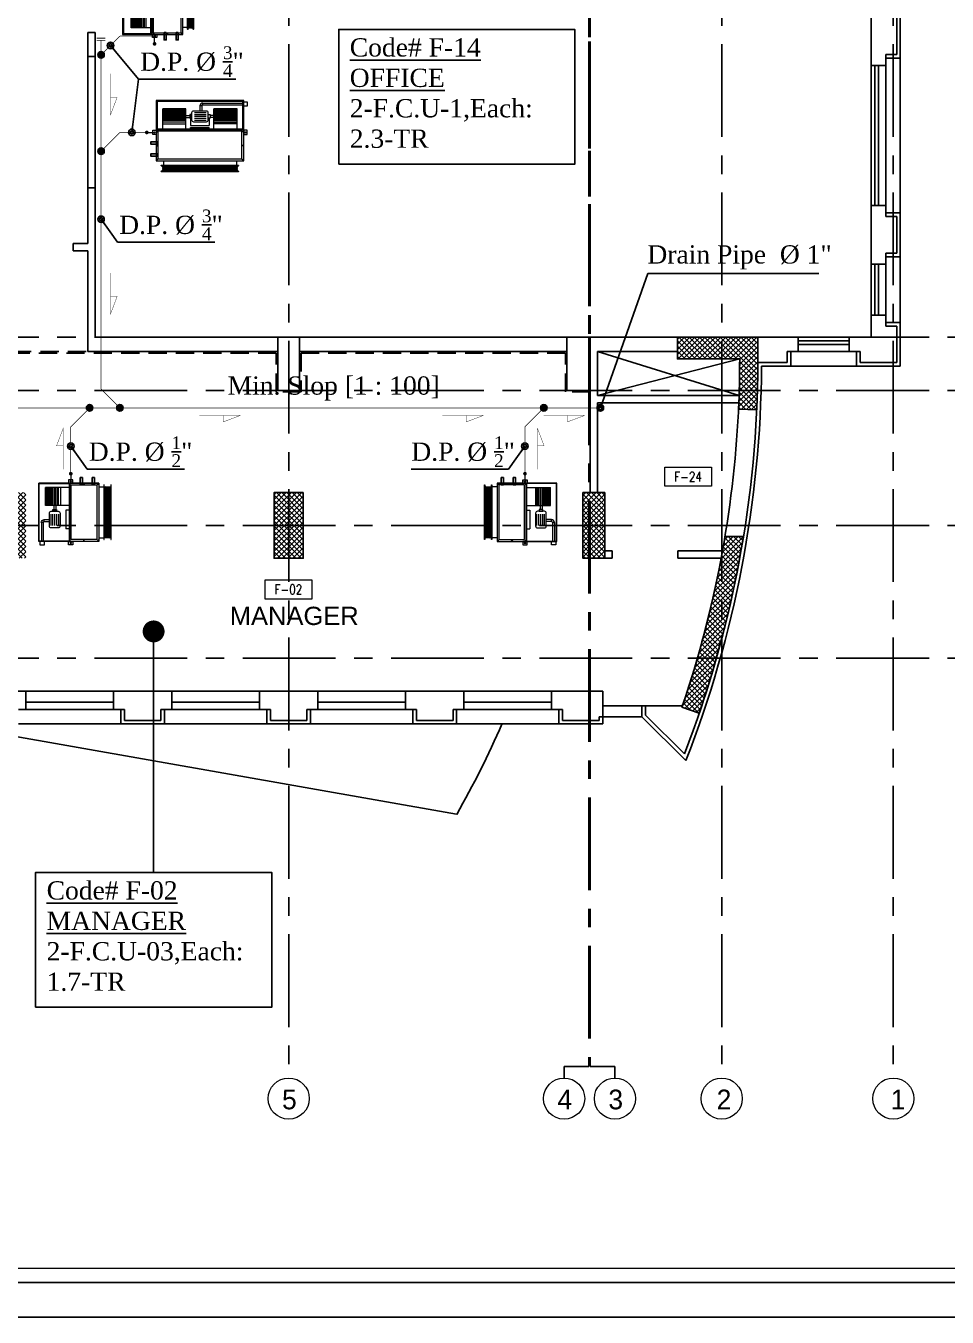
# Model space of a CAD drawing. Extents: x -711 to 2784, y 81 to 852.
# Drawn here: x -669.48 to -656.86, y 120.99 to 138.68 of the extents above; entities that cross this region are included whole.
import ezdxf
from ezdxf.enums import TextEntityAlignment as Align

# ---------------------------------------------------------------- set-up
doc = ezdxf.new("R2010")
doc.units = 0
doc.header["$MEASUREMENT"] = 0
for name, pattern in [('CENTERX2', [101.6, 63.5, -12.7, 12.7, -12.7]), ('DASHDOT', [1, 0.5, -0.25, 0, -0.25]), ('HIDDEN', [0.375, 0.25, -0.125]), ('HIDDEN-Z', [3, 2, -1])]:
    doc.linetypes.add(name, pattern=pattern)
for name, color, linetype in [('01_AC-EQUIP', 206, 'Continuous'), ('AXIS', 1, 'CENTERX2'), ('CH.W.PIPING TEXT', 4, 'Continuous'), ('COL', 2, 'Continuous'), ('COLHATCH', 5, 'Continuous'), ('column', 6, 'Continuous'), ('DRAIN PIPE', 4, 'Continuous'), ('elev', 2, 'Continuous'), ('ELEV1', 7, 'Continuous'), ('ELEV3', 1, 'Continuous'), ('FASEL', 253, 'Continuous'), ('fram', 252, 'Continuous'), ('M-CH-WP-R', 40, 'HIDDEN-Z'), ('M-CH-WP-S', 142, 'Continuous'), ('M-EQBMNT', 21, 'Continuous'), ('METAL-EDGE', 253, 'Continuous'), ('WALL', 4, 'Continuous'), ('WIN', 5, 'Continuous'), ('ZONE TEXT', 73, 'Continuous')]:
    doc.layers.add(name, color=color, linetype=linetype)
doc.layers.add('A-SYMB-RMNU', color=4, linetype='Continuous', lineweight=9)
doc.layers.add('AXIS-TXT', color=171, linetype='Continuous', lineweight=20)
doc.styles.add('AC', font='romans.shx', dxfattribs={"height": 0.2})
doc.styles.add('ARABY', font='sosa.shx')
doc.styles.add('ROMANS-TITLE', font='ROMANS.shx', dxfattribs={"width": 0.8})
doc.dimstyles.new('IHAB', dxfattribs={"dimscale": 0, "dimtxt": 0.15, "dimasz": 0.09, "dimexe": 0.18, "dimexo": 0.0625, "dimgap": 0, "dimtad": 0, "dimtih": 1, "dimtoh": 1, "dimzin": 0, "dimdsep": 46, "dimtxsty": 'ARABY', "dimcen": 0.03, "dimse1": 1, "dimse2": 1, "dimclrd": 36, "dimclrt": 42, "dimadec": 0, "dimazin": 0, "dimtfac": 1, "dimtmove": 1, "dimatfit": 3, "dimldrblk": 'ORIGIN', "dimfxl": 1, "dimtolj": 1, "dimtzin": 0, "dimarcsym": 0})

# ---------------------------------------------------------------- blocks, each defined once
blk = doc.blocks.new('A$C7E27466D')
at = {"layer": '01_AC-EQUIP', "color": 2, "lineweight": 20}
for p, q in [((-75.3, 98.1), (-73.7, 98.7)), ((-75.3, 98.1), (-73.7, 97.6)), ((-75.3, 97.1), (-73.7, 97.6)), ((-75.3, 97.1), (-73.7, 96.6)), ((-75.3, 96.1), (-73.7, 96.6)), ((-75.3, 96.1), (-73.7, 95.6)), ((-75.3, 95.1), (-73.7, 95.6)), ((-75.3, 95.1), (-73.7, 94.6)), ((-75.3, 94.1), (-73.7, 94.6)), ((-75.3, 94.1), (-73.7, 93.6)), ((-75.3, 93.1), (-73.7, 93.6)), ((-75.3, 93.1), (-73.7, 92.5)), ((-75.3, 92), (-73.7, 92.5)), ((-75.3, 92), (-73.7, 91.5)), ((-75.3, 91), (-73.7, 91.5)), ((-75.3, 91), (-73.7, 90.5)), ((-75.3, 90), (-73.7, 90.5)), ((-75.3, 90), (-73.7, 89.5)), ((-6.3, 97.6), (-73.7, 97.6)), ((-6.3, 96.6), (-73.7, 96.6)), ((-6.3, 95.6), (-73.7, 95.6)), ((-6.3, 94.6), (-73.7, 94.6)), ((-6.3, 93.6), (-73.7, 93.6)), ((-6.3, 92.5), (-73.7, 92.5)), ((-6.3, 91.5), (-73.7, 91.5)), ((-6.3, 90.5), (-73.7, 90.5)), ((-4.7, 98.1), (-6.3, 98.7)), ((-4.7, 98.1), (-6.3, 97.6)), ((-4.7, 97.1), (-6.3, 97.6)), ((-4.7, 97.1), (-6.3, 96.6)), ((-4.7, 96.1), (-6.3, 96.6)), ((-4.7, 96.1), (-6.3, 95.6)), ((-4.7, 95.1), (-6.3, 95.6)), ((-4.7, 95.1), (-6.3, 94.6)), ((-4.7, 94.1), (-6.3, 94.6)), ((-4.7, 94.1), (-6.3, 93.6)), ((-4.7, 93.1), (-6.3, 93.6)), ((-4.7, 93.1), (-6.3, 92.5)), ((-4.7, 92), (-6.3, 92.5)), ((-4.7, 92), (-6.3, 91.5)), ((-4.7, 91), (-6.3, 91.5)), ((-4.7, 91), (-6.3, 90.5)), ((-4.7, 90), (-6.3, 90.5)), ((-4.7, 90), (-6.3, 89.5))]:
    blk.add_line(p, q, dxfattribs=at)
at = {"layer": '01_AC-EQUIP', "color": 1, "lineweight": 20}
for p, q in [((-75, 82), (-75, 89)), ((-5, 82), (-5, 89)), ((-77.8, 81), (-79.9, 81)), ((-78.9, 80.3), (-78.9, 81.7)), ((-2.2, 81), (-0.1, 81)), ((-1.1, 80.3), (-1.1, 81.7)), ((0, 82), (0, 0)), ((-77.8, 61.5), (-79.9, 61.5)), ((-78.9, 60.8), (-78.9, 62.2)), ((-2.2, 61.5), (-0.1, 61.5)), ((-1.1, 60.8), (-1.1, 62.2)), ((-77.8, 42.5), (-79.9, 42.5)), ((-78.9, 41.8), (-78.9, 43.2)), ((-62.7, 42), (-62.7, 37)), ((-37.3, 37), (-62.7, 37)), ((-37.3, 42), (-37.3, 37)), ((-30.6, 42), (-30.6, 9)), ((-6.2, 42), (-6.2, 9)), ((-2.2, 42.5), (-0.1, 42.5)), ((-1.1, 41.8), (-1.1, 43.2)), ((-58.3, 27.4), (-42.7, 27.4)), ((-58.3, 24.8), (-42.7, 24.8)), ((-58.3, 22.1), (-42.7, 22.1)), ((-58.3, 19.4), (-42.7, 19.4)), ((-30.6, 23.1), (-36, 23.1)), ((-30.6, 20.4), (-36, 20.4)), ((-6.2, 29.5), (-30.6, 29.5)), ((-30.6, 27), (-6.2, 27)), ((-30.6, 25), (-6.2, 25)), ((-30.6, 23), (-6.2, 23)), ((-30.6, 21.4), (-6.2, 21.4)), ((-30.6, 19.4), (-6.2, 19.4)), ((-30.6, 18.4), (-6.2, 18.4)), ((-54, 6.1), (-79.6, 6.1)), ((-54, 3.5), (-79.6, 3.5)), ((-58.3, 16.8), (-42.7, 16.8)), ((-54, 6.1), (-54, 3.5)), ((-52.7, 7.4), (-52.7, 14.5)), ((-52.7, 7.4), (-50, 7.4)), ((-50, 7.4), (-50, 14.5)), ((-30.6, 17.5), (-6.2, 17.5)), ((-30.6, 16.8), (-6.2, 16.8)), ((-30.6, 15.8), (-6.2, 15.8)), ((-30.6, 14.8), (-6.2, 14.8)), ((-30.6, 13.8), (-6.2, 13.8)), ((-30.6, 12.9), (-6.2, 12.9)), ((-30.6, 12.2), (-6.2, 12.2)), ((-30.6, 11.5), (-6.2, 11.5)), ((-30.6, 11), (-6.2, 11)), ((-30.6, 10.6), (-6.2, 10.6)), ((-30.6, 10.3), (-6.2, 10.3)), ((-30.6, 9.9), (-6.2, 9.9)), ((-30.6, 9.6), (-6.2, 9.6)), ((-30.6, 9.4), (-6.2, 9.4)), ((-30.6, 9.2), (-6.2, 9.2)), ((-30.6, 9), (-6.2, 9)), ((-30.6, 9), (-6.2, 9))]:
    blk.add_line(p, q, dxfattribs=at)
at = {"layer": '01_AC-EQUIP', "color": 4, "lineweight": 20}
blk.add_line((12.8, 43.8), (2.3, 43.8), dxfattribs=at)
at = {"layer": '01_AC-EQUIP', "color": 1, "linetype": 'DASHDOT', "lineweight": 20}
blk.add_line((-30.6, 16.8), (-6.2, 16.8), dxfattribs=at)
at = {"layer": '01_AC-EQUIP', "color": 2, "lineweight": 20}
for points in [[(-77.5, 98.7), (-77.5, 99.2), (-2.5, 99.2), (-2.5, 98.7)], [(-77.5, 89), (-77.5, 89.5), (-2.5, 89.5), (-2.5, 89)]]:
    blk.add_lwpolyline(points, close=True, dxfattribs=at)
at = {"layer": '01_AC-EQUIP', "color": 1, "lineweight": 20}
for points in [[(-80, 42), (0, 42), (0, 82), (-80, 82)], [(-77.5, 44.5), (-2.5, 44.5), (-2.5, 79.5), (-77.5, 79.5)], [(-84.4, 40.7), (-80, 40.7), (-80, 46.7), (-84.4, 46.7)], [(-80, 42), (-80, 0), (0, 0), (0, 42)], [(-79.6, 41.6), (-79.6, 0.4), (-0.4, 0.4), (-0.4, 41.6)], [(4.4, 40.7), (0, 40.7), (0, 46.7), (4.4, 46.7)], [(-38.6, 19.3), (-36, 19.3), (-36, 24.3), (-38.6, 24.3)], [(-84.4, 7.6), (-80, 7.6), (-80, 1.6), (-84.4, 1.6)]]:
    blk.add_lwpolyline(points, close=True, dxfattribs=at)
at = {"layer": '01_AC-EQUIP', "color": 4, "lineweight": 20, "const_width": 2.52}
blk.add_lwpolyline([(12.6, 45, 1), (13.1, 42.5, 1)], format="xyb", close=True, dxfattribs=at)
at = {"layer": '01_AC-EQUIP', "color": 1, "lineweight": 20}
blk.add_lwpolyline([(-58.8, 14.5), (-41.2, 14.5, 0.414214), (-38.6, 17.1), (-38.6, 26.4, 0.414214), (-41.2, 29.1), (-58.8, 29.1, 0.414214), (-61.4, 26.4), (-61.4, 17.1, 0.414214)], format="xyb", close=True, dxfattribs=at)
for centre in [(-82.3, 43.8), (2.3, 43.8)]:
    blk.add_circle(centre, 0.932, dxfattribs=at)
for radius in [1.33, 3.99]:
    blk.add_arc((-54, 7.4), radius, 270.0006, 0.0006, dxfattribs=at)
for centre, major_axis, start_param, end_param in [((-78.9, 81), (-0.827, 0), -1.570796, 4.712389), ((-78.9, 81), (-0.47, 0), 3.141593, 9.424778), ((-78.9, 61.5), (-0.827, 0), -1.570796, 4.712389), ((-78.9, 61.5), (-0.47, 0), 3.141593, 9.424778), ((-78.9, 42.5), (-0.827, 0), -1.570796, 4.712389), ((-78.9, 42.5), (-0.47, 0), 3.141593, 9.424778)]:
    blk.add_ellipse(centre, major_axis=major_axis, ratio=0.646018, start_param=start_param, end_param=end_param, dxfattribs=at)
at = {"layer": '01_AC-EQUIP', "color": 1, "lineweight": 20, "extrusion": (0, 0, -1)}
for centre, major_axis, start_param, end_param in [((-1.1, 81), (0.827, 0), -1.570796, 4.712389), ((-1.1, 81), (0.47, 0), 3.141593, 9.424778), ((-1.1, 61.5), (0.827, 0), -1.570796, 4.712389), ((-1.1, 61.5), (0.47, 0), 3.141593, 9.424778), ((-1.1, 42.5), (0.827, 0), -1.570796, 4.712389), ((-1.1, 42.5), (0.47, 0), 3.141593, 9.424778)]:
    blk.add_ellipse(centre, major_axis=major_axis, ratio=0.646018, start_param=start_param, end_param=end_param, dxfattribs=at)
at = {"layer": 'M-CH-WP-R', "color": 6, "linetype": 'ByBlock', "ltscale": 1.5}
blk.add_lwpolyline([(-2.5, 76.2), (-2.5, 73.2), (7.5, 73.2), (7.5, 76.2)], close=True, dxfattribs=at)
at = {"layer": 'M-CH-WP-S', "color": 5, "linetype": 'ByBlock', "ltscale": 1.5}
blk.add_lwpolyline([(-2.5, 59.7), (-2.5, 56.7), (7.5, 56.7), (7.5, 59.7)], close=True, dxfattribs=at)
blk = doc.blocks.new('A$C069E27EC')
at = {"layer": '01_AC-EQUIP', "color": 2, "linetype": 'Continuous'}
for p, q in [((0, 0), (0, -130)), ((1, 0.3), (0.5, -1.3)), ((1, 0.3), (1.5, -1.3)), ((2, 0.3), (1.5, -1.3)), ((2, 0.3), (2.5, -1.3)), ((3, 0.3), (2.5, -1.3)), ((3, 0.3), (3.6, -1.3)), ((4.1, 0.3), (3.6, -1.3)), ((4.1, 0.3), (4.6, -1.3)), ((5.1, 0.3), (4.6, -1.3)), ((5.1, 0.3), (5.6, -1.3)), ((6.1, 0.3), (5.6, -1.3)), ((6.1, 0.3), (6.6, -1.3)), ((7.1, 0.3), (6.6, -1.3)), ((7.1, 0.3), (7.6, -1.3)), ((8.1, 0.3), (7.6, -1.3)), ((8.1, 0.3), (8.6, -1.3)), ((9.2, 0.3), (8.6, -1.3)), ((9.2, 0.3), (9.7, -1.3)), ((1.5, -128.7), (1.5, -1.3)), ((2.5, -128.7), (2.5, -1.3)), ((3.6, -128.7), (3.6, -1.3)), ((4.6, -128.7), (4.6, -1.3)), ((5.6, -128.7), (5.6, -1.3)), ((6.6, -128.7), (6.6, -1.3)), ((7.6, -128.7), (7.6, -1.3)), ((8.6, -128.7), (8.6, -1.3)), ((1, -130.3), (0.5, -128.7)), ((1, -130.3), (1.5, -128.7)), ((2, -130.3), (1.5, -128.7)), ((2, -130.3), (2.5, -128.7)), ((3, -130.3), (2.5, -128.7)), ((3, -130.3), (3.6, -128.7)), ((4.1, -130.3), (3.6, -128.7)), ((4.1, -130.3), (4.6, -128.7)), ((5.1, -130.3), (4.6, -128.7)), ((5.1, -130.3), (5.6, -128.7)), ((6.1, -130.3), (5.6, -128.7)), ((6.1, -130.3), (6.6, -128.7)), ((7.1, -130.3), (6.6, -128.7)), ((7.1, -130.3), (7.6, -128.7)), ((8.1, -130.3), (7.6, -128.7)), ((8.1, -130.3), (8.6, -128.7)), ((9.2, -130.3), (8.6, -128.7)), ((9.2, -130.3), (9.7, -128.7))]:
    blk.add_line(p, q, dxfattribs=at)
for points in [[(0, 2.5), (0.5, 2.5), (0.5, -132.5), (0, -132.5)], [(9.7, 2.5), (10.2, 2.5), (10.2, -132.5), (9.7, -132.5)]]:
    blk.add_lwpolyline(points, close=True, dxfattribs=at)
blk = doc.blocks.new('A$C7CD32F90')
at = {"layer": '01_AC-EQUIP', "color": 1, "lineweight": 20}
for p, q in [((0.089, -0.4), (0.089, -0.116)), ((0.408, -0.116), (0.089, -0.116)), ((0.408, -0.117), (0.089, -0.117)), ((0.408, -0.119), (0.089, -0.119)), ((0.408, -0.122), (0.089, -0.122)), ((0.408, -0.125), (0.089, -0.125)), ((0.408, -0.128), (0.089, -0.128)), ((0.408, -0.132), (0.089, -0.132)), ((0.408, -0.136), (0.089, -0.136)), ((0.408, -0.141), (0.089, -0.141)), ((0.408, -0.148), (0.089, -0.148)), ((0.408, -0.155), (0.089, -0.155)), ((0.408, -0.164), (0.089, -0.164)), ((0.408, -0.173), (0.089, -0.173)), ((0.408, -0.4), (0.408, -0.116)), ((0.683, -0.168), (0.526, -0.168)), ((0.599, -0.074), (0.599, -0.145)), ((0.626, -0.074), (0.599, -0.074)), ((0.626, -0.074), (0.626, -0.145)), ((0.639, -0.035), (1.2, -0.035)), ((0.639, -0.061), (0.639, -0.035)), ((0.639, -0.061), (1.2, -0.061)), ((0.791, -0.4), (0.791, -0.116)), ((0.791, -0.116), (1.11, -0.116)), ((0.791, -0.117), (1.11, -0.117)), ((0.791, -0.119), (1.11, -0.119)), ((0.791, -0.122), (1.11, -0.122)), ((0.791, -0.125), (1.11, -0.125)), ((0.791, -0.128), (1.11, -0.128)), ((0.791, -0.132), (1.11, -0.132)), ((0.791, -0.136), (1.11, -0.136)), ((0.791, -0.141), (1.11, -0.141)), ((0.791, -0.148), (1.11, -0.148)), ((0.791, -0.155), (1.11, -0.155)), ((0.791, -0.164), (1.11, -0.164)), ((0.791, -0.173), (1.11, -0.173)), ((1.11, -0.4), (1.11, -0.116)), ((0.408, -0.183), (0.089, -0.183)), ((0.408, -0.193), (0.089, -0.193)), ((0.408, -0.201), (0.089, -0.201)), ((0.408, -0.209), (0.089, -0.209)), ((0.408, -0.219), (0.089, -0.219)), ((0.408, -0.229), (0.089, -0.229)), ((0.408, -0.239), (0.089, -0.239)), ((0.408, -0.255), (0.089, -0.255)), ((0.408, -0.275), (0.089, -0.275)), ((0.408, -0.295), (0.089, -0.295)), ((0.089, -0.321), (0.408, -0.321)), ((0.408, -0.204), (0.46, -0.204)), ((0.408, -0.231), (0.46, -0.231)), ((0.472, -0.243), (0.472, -0.343)), ((0.472, -0.343), (0.726, -0.343)), ((0.683, -0.194), (0.526, -0.194)), ((0.683, -0.221), (0.526, -0.221)), ((0.683, -0.248), (0.526, -0.248)), ((0.683, -0.274), (0.526, -0.274)), ((0.726, -0.243), (0.726, -0.343)), ((0.791, -0.204), (0.739, -0.204)), ((0.791, -0.231), (0.739, -0.231)), ((0.791, -0.183), (1.11, -0.183)), ((0.791, -0.193), (1.11, -0.193)), ((0.791, -0.201), (1.11, -0.201)), ((0.791, -0.209), (1.11, -0.209)), ((0.791, -0.219), (1.11, -0.219)), ((0.791, -0.229), (1.11, -0.229)), ((0.791, -0.239), (1.11, -0.239)), ((0.791, -0.255), (1.11, -0.255)), ((0.791, -0.275), (1.11, -0.275)), ((0.791, -0.295), (1.11, -0.295)), ((1.11, -0.321), (0.791, -0.321)), ((0.022, -0.425), (0.001, -0.425)), ((0.011, -0.418), (0.011, -0.432)), ((0.472, -0.37), (0.726, -0.37)), ((0.472, -0.4), (0.472, -0.37)), ((0.726, -0.4), (0.726, -0.37)), ((1.178, -0.425), (1.199, -0.425)), ((1.189, -0.418), (1.189, -0.432)), ((0.022, -0.615), (0.001, -0.615)), ((0.011, -0.608), (0.011, -0.622)), ((1.178, -0.615), (1.199, -0.615)), ((1.189, -0.608), (1.189, -0.622)), ((0.022, -0.81), (0.001, -0.81)), ((0.011, -0.803), (0.011, -0.817)), ((0.1, -0.824), (0.1, -0.89)), ((1.1, -0.824), (1.1, -0.89)), ((1.178, -0.81), (1.199, -0.81)), ((1.189, -0.803), (1.189, -0.817))]:
    blk.add_line(p, q, dxfattribs=at)
at = {"layer": '01_AC-EQUIP', "color": 1, "linetype": 'DASHDOT', "lineweight": 20}
for p, q in [((0.408, -0.193), (0.089, -0.193)), ((0.791, -0.193), (1.11, -0.193))]:
    blk.add_line(p, q, dxfattribs=at)
at = {"layer": '01_AC-EQUIP', "color": 4, "lineweight": 20}
blk.add_line((-0.128, -0.438), (-0.023, -0.438), dxfattribs=at)
at = {"layer": '01_AC-EQUIP', "color": 1, "lineweight": 20}
for points in [[(0, -0.4), (1.2, -0.4), (1.2, 0), (0, 0)], [(0.012, -0.388), (1.188, -0.388), (1.188, -0.012), (0.012, -0.012)], [(1.244, -0.076), (1.2, -0.076), (1.2, -0.016), (1.244, -0.016)], [(0.485, -0.193), (0.46, -0.193), (0.46, -0.243), (0.485, -0.243)], [(0.714, -0.193), (0.739, -0.193), (0.739, -0.243), (0.714, -0.243)], [(-0.044, -0.407), (0, -0.407), (0, -0.467), (-0.044, -0.467)], [(1.2, -0.4), (0, -0.4), (0, -0.824), (1.2, -0.824)], [(1.175, -0.42), (0.024, -0.42), (0.024, -0.8), (1.175, -0.8)], [(1.244, -0.407), (1.2, -0.407), (1.2, -0.467), (1.244, -0.467)]]:
    blk.add_lwpolyline(points, close=True, dxfattribs=at)
blk.add_lwpolyline([(0.687, -0.145), (0.511, -0.145, 0.414214), (0.485, -0.171), (0.485, -0.264, 0.414214), (0.511, -0.291), (0.687, -0.291, 0.414214), (0.714, -0.264), (0.714, -0.171, 0.414214)], format="xyb", close=True, dxfattribs=at)
at = {"layer": '01_AC-EQUIP', "color": 4, "lineweight": 20, "const_width": 0.0252}
blk.add_lwpolyline([(-0.126, -0.45, 1), (-0.131, -0.425, 1)], format="xyb", close=True, dxfattribs=at)
at = {"layer": '01_AC-EQUIP', "color": 1, "lineweight": 20}
for centre in [(-0.023, -0.438), (1.223, -0.438)]:
    blk.add_circle(centre, 0.00932, dxfattribs=at)
for radius in [0.0399, 0.0133]:
    blk.add_arc((0.639, -0.074), radius, 90.0006, 180.0006, dxfattribs=at)
at = {"layer": '01_AC-EQUIP', "color": 1, "lineweight": 20, "extrusion": (0, 0, -1)}
for centre, major_axis, start_param, end_param in [((0.011, -0.425), (-0.00827, 0), -1.570796, 4.712389), ((0.011, -0.425), (-0.0047, 0), 3.141593, 9.424778), ((0.011, -0.615), (-0.00827, 0), -1.570796, 4.712389), ((0.011, -0.615), (-0.0047, 0), 3.141593, 9.424778), ((0.011, -0.81), (-0.00827, 0), -1.570796, 4.712389), ((0.011, -0.81), (-0.0047, 0), 3.141593, 9.424778)]:
    blk.add_ellipse(centre, major_axis=major_axis, ratio=0.646018, start_param=start_param, end_param=end_param, dxfattribs=at)
at = {"layer": '01_AC-EQUIP', "color": 1, "lineweight": 20}
for centre, major_axis, start_param, end_param in [((1.189, -0.425), (0.00827, 0), -1.570796, 4.712389), ((1.189, -0.425), (0.0047, 0), 3.141593, 9.424778), ((1.189, -0.615), (0.00827, 0), -1.570796, 4.712389), ((1.189, -0.615), (0.0047, 0), 3.141593, 9.424778), ((1.189, -0.81), (0.00827, 0), -1.570796, 4.712389), ((1.189, -0.81), (0.0047, 0), 3.141593, 9.424778)]:
    blk.add_ellipse(centre, major_axis=major_axis, ratio=0.646018, start_param=start_param, end_param=end_param, dxfattribs=at)
at = {"layer": 'M-CH-WP-R', "color": 6, "linetype": 'ByBlock', "ltscale": 1.5}
blk.add_lwpolyline([(0.025, -0.762), (0.025, -0.732), (-0.075, -0.732), (-0.075, -0.762)], close=True, dxfattribs=at)
at = {"layer": 'M-CH-WP-S', "color": 5, "linetype": 'ByBlock', "ltscale": 1.5}
blk.add_lwpolyline([(0.025, -0.597), (0.025, -0.567), (-0.075, -0.567), (-0.075, -0.597)], close=True, dxfattribs=at)
at = {"layer": 'M-EQBMNT', "color": 21, "linetype": 'ByBlock', "ltscale": 1.5}
for p, q in [((0.408, -0.116), (0.089, -0.116)), ((0.791, -0.116), (1.11, -0.116))]:
    blk.add_line(p, q, dxfattribs=at)
at = {"layer": '01_AC-EQUIP', "color": 1, "lineweight": 20, "xscale": 0.00784765227677817, "yscale": 0.00784765227677817, "zscale": 0.00784765227677817, "rotation": 270}
blk.add_blockref('A$C069E27EC', (1.11, -0.89), dxfattribs=at)
blk = doc.blocks.new('DOT')
at = {"color": 0, "linetype": 'ByBlock'}
blk.add_line((-0.5, 0), (-1, 0), dxfattribs=at)
at = {"color": 0, "linetype": 'ByBlock', "const_width": 0.5}
blk.add_lwpolyline([(-0.25, 0, 1), (0.25, 0, 1)], format="xyb", close=True, dxfattribs=at)
blk = doc.blocks.new('A-ROOM')
at = {"layer": 'A-SYMB-RMNU'}
blk.add_lwpolyline([(-425, 175), (425, 175), (425, -175), (-425, -175)], close=True, dxfattribs=at)
at = {"layer": 'A-SYMB-RMNU', "style": 'ROMANS-TITLE', "width": 0.8}
blk.add_attdef('ROOM-NO', text='', height=175, dxfattribs=at).set_placement((0, 0), align=Align.MIDDLE)

msp = doc.modelspace()

# ---------------------------------------------------------------- hatches: boundary and pattern name
at = {"layer": 'COLHATCH', "linetype": 'Continuous'}
h = msp.add_hatch(dxfattribs=at)
h.set_pattern_fill('_USER', color=252, scale=0.05, angle=45, style=0, double=1, pattern_type=0)
h.set_pattern_definition([(45, (-481.988946, -26.312867), (-0.035355339, 0.035355339), []), (135, (-481.988946, -26.312867), (-0.035355339, -0.035355339), [])])
h.paths.add_polyline_path([(-661.549, 151.267), (-661.849, 151.267), (-661.849, 150.367), (-661.549, 150.367)])
h.paths.add_polyline_path([(-659.549, 151.267), (-660.349, 151.267), (-660.349, 150.967), (-659.549, 150.967)])
h.paths.add_polyline_path([(-657.599, 149.267), (-657.899, 149.267), (-657.899, 148.667), (-657.599, 148.667)])
h.paths.add_polyline_path([(-657.199, 145.687), (-657.999, 145.687), (-657.999, 145.387), (-657.199, 145.387)])
h.paths.add_polyline_path([(-659.749, 145.687), (-660.549, 145.687), (-660.549, 145.387), (-659.749, 145.387)])
h.paths.add_polyline_path([(-659.649, 140.637), (-660.549, 140.637), (-660.549, 140.337), (-659.649, 140.337)])
h.paths.add_polyline_path([(-657.199, 140.687), (-657.999, 140.687), (-657.999, 140.387), (-657.199, 140.387)])
h.paths.add_polyline_path([(-659.456, 134.417), (-660.556, 134.417), (-660.556, 134.117), (-659.703, 134.117, -0.011587), (-659.719, 133.431), (-659.47, 133.421, 0.01656)])
h.paths.add_polyline_path([(-659.651, 131.687), (-659.904, 131.687, -0.040808), (-660.493, 129.348), (-660.256, 129.267, 0.04151)])
h.paths.add_polyline_path([(-661.549, 132.287), (-661.849, 132.287), (-661.849, 131.387), (-661.549, 131.387)])
h.paths.add_polyline_path([(-665.679, 132.287), (-666.079, 132.287), (-666.079, 131.387), (-665.679, 131.387)])
h.paths.add_polyline_path([(-669.479, 132.287), (-669.929, 132.287), (-669.929, 131.387), (-669.479, 131.387)])
h.paths.add_polyline_path([(-669.729, 130.467), (-670.029, 130.467), (-670.029, 129.567), (-669.729, 129.567)])
h.paths.add_polyline_path([(-677.729, 132.287), (-678.029, 132.287), (-678.029, 131.387), (-677.729, 131.387)])
h.paths.add_polyline_path([(-677.729, 130.467), (-678.029, 130.467), (-678.029, 129.567), (-677.729, 129.567)])
h.paths.add_polyline_path([(-685.729, 132.287), (-686.029, 132.287), (-686.029, 131.387), (-685.729, 131.387)])
h.paths.add_polyline_path([(-685.729, 130.467), (-686.029, 130.467), (-686.029, 129.567), (-685.729, 129.567)])
h.paths.add_polyline_path([(-693.829, 132.287), (-694.279, 132.287), (-694.279, 131.387), (-693.828, 131.387)])
h.paths.add_polyline_path([(-693.729, 130.467), (-694.029, 130.467), (-694.029, 129.567), (-693.729, 129.567)])
h.paths.add_polyline_path([(-697.679, 132.287), (-698.079, 132.287), (-698.079, 131.387), (-697.679, 131.387)])
h.paths.add_polyline_path([(-701.909, 132.287), (-702.209, 132.287), (-702.209, 131.387), (-701.909, 131.387)])
h.paths.add_polyline_path([(-703.201, 134.417), (-704.301, 134.417, 0.01656), (-704.288, 133.421), (-704.039, 133.431, -0.011587), (-704.054, 134.117), (-703.201, 134.117)])
h.paths.add_polyline_path([(-703.854, 131.687), (-704.107, 131.687, 0.04151), (-703.502, 129.267), (-703.265, 129.348, -0.040808)])
h.paths.add_polyline_path([(-703.209, 140.637), (-704.109, 140.637), (-704.109, 140.337), (-703.209, 140.337)])
h.paths.add_polyline_path([(-705.759, 140.687), (-706.559, 140.687), (-706.559, 140.387), (-705.759, 140.387)])
h.paths.add_polyline_path([(-705.759, 145.687), (-706.559, 145.687), (-706.559, 145.387), (-705.759, 145.387)])
h.paths.add_polyline_path([(-703.209, 145.687), (-704.009, 145.687), (-704.009, 145.387), (-703.209, 145.387)])
h.paths.add_polyline_path([(-705.859, 149.267), (-706.159, 149.267), (-706.159, 148.667), (-705.859, 148.667)])
h.paths.add_polyline_path([(-703.409, 151.267), (-704.209, 151.267), (-704.209, 150.967), (-703.409, 150.967)])
h.paths.add_polyline_path([(-701.909, 151.267), (-702.209, 151.267), (-702.209, 150.367), (-701.909, 150.367)])
h.paths.add_polyline_path([(-697.629, 151.267), (-698.029, 151.267), (-698.029, 150.367), (-697.629, 150.367)])
h.paths.add_polyline_path([(-693.829, 151.267), (-694.279, 151.267), (-694.279, 150.367), (-693.829, 150.367)])
h.paths.add_polyline_path([(-684.479, 153.467), (-684.779, 153.467), (-684.779, 152.867), (-684.479, 152.867)])
h.paths.add_polyline_path([(-684.479, 150.967), (-679.379, 150.967), (-679.379, 149.517), (-679.079, 149.517), (-679.079, 151.267), (-684.779, 151.267), (-684.779, 149.517), (-684.479, 149.517)])
h.paths.add_polyline_path([(-677.729, 153.467), (-678.029, 153.467), (-678.029, 152.867), (-677.729, 152.867)])
h.paths.add_polyline_path([(-677.729, 150.117), (-678.029, 150.117), (-678.029, 149.517), (-677.729, 149.517)])
h.paths.add_polyline_path([(-669.479, 151.267), (-669.929, 151.267), (-669.929, 150.367), (-669.479, 150.367)])
at = {"layer": 'DRAIN PIPE', "linetype": 'Continuous'}
for points in [[(-668.494, 138.282, 1), (-668.404, 138.282, 1)], [(-668.494, 136.962, 1), (-668.404, 136.962, 1)], [(-668.65, 133.447, 1), (-668.56, 133.447, 1)], [(-668.235, 133.447, 1), (-668.145, 133.447, 1)], [(-662.43, 133.447, 1), (-662.34, 133.447, 1)]]:
    msp.add_hatch(color=2, dxfattribs=at).paths.add_polyline_path(points)

# ---------------------------------------------------------------- linework, layer by layer
at = {"layer": 'AXIS', "color": 252, "linetype": 'CENTERX2', "ltscale": 0.02}
for p, q in [((-665.879, 156.716), (-665.879, 124.268)), ((-659.949, 156.716), (-659.949, 124.268)), ((-657.599, 156.716), (-657.599, 124.268)), ((-661.769, 156.559), (-661.769, 124.425)), ((-661.749, 156.559), (-661.749, 124.425)), ((-655.078, 134.417), (-708.68, 134.417)), ((-655.078, 133.687), (-708.68, 133.687)), ((-655.078, 131.837), (-708.68, 131.837)), ((-655.078, 130.017), (-708.68, 130.017)), ((-661.769, 124.425), (-662.107, 124.425)), ((-662.107, 124.425), (-662.107, 124.268)), ((-661.749, 124.425), (-661.411, 124.425)), ((-661.411, 124.425), (-661.411, 124.268))]:
    msp.add_line(p, q, dxfattribs=at)
at = {"layer": 'AXIS-TXT'}
for centre in [(-665.879, 123.986), (-662.107, 123.986), (-661.411, 123.986), (-659.949, 123.986), (-657.599, 123.986)]:
    msp.add_circle(centre, 0.282, dxfattribs=at)
at = {"layer": 'CH.W.PIPING TEXT', "color": 34, "linetype": 'Continuous'}
for points in [[(-665.194, 136.783), (-661.961, 136.783), (-661.961, 138.631), (-665.194, 138.631)], [(-669.345, 125.236), (-666.112, 125.236), (-666.112, 127.084), (-669.345, 127.084)]]:
    msp.add_lwpolyline(points, close=True, dxfattribs=at)
at = {"layer": 'COL', "color": 252, "linetype": 'Continuous'}
for points in [[(-665.729, 133.687), (-666.029, 133.687), (-666.029, 134.417), (-665.729, 134.417)], [(-661.769, 134.417), (-662.069, 134.417), (-662.069, 133.687), (-661.769, 133.687)]]:
    msp.add_lwpolyline(points, close=True, dxfattribs=at)
at = {"layer": 'column', "linetype": 'Continuous'}
for points in [[(-659.456, 134.417), (-660.556, 134.417), (-660.556, 134.117), (-659.703, 134.117, -0.011587), (-659.719, 133.431), (-659.47, 133.421, 0.01656)], [(-659.904, 131.687), (-659.651, 131.687, -0.04151), (-660.256, 129.267), (-660.493, 129.348, 0.040808)]]:
    msp.add_lwpolyline(points, format="xyb", close=True, dxfattribs=at)
at = {"layer": 'column'}
for points in [[(-665.679, 132.287), (-666.079, 132.287), (-666.079, 131.387), (-665.679, 131.387)], [(-661.549, 132.287), (-661.849, 132.287), (-661.849, 131.387), (-661.549, 131.387)]]:
    msp.add_lwpolyline(points, close=True, dxfattribs=at)
at = {"layer": 'DRAIN PIPE', "color": 6, "const_width": 0.01}
for points in [[(-668.508, 138.511), (-668.39, 138.511)], [(-668.19, 138.541), (-668.449, 138.282)], [(-667.716, 138.541), (-668.19, 138.541)], [(-668.508, 138.481), (-668.39, 138.481)], [(-668.449, 138.481), (-668.449, 133.706)], [(-668.19, 137.221), (-668.449, 136.962)], [(-667.716, 137.221), (-668.19, 137.221)], [(-668.449, 133.706), (-668.19, 133.447)], [(-680.948, 133.447), (-661.611, 133.447)], [(-668.864, 133.188), (-668.605, 133.447)], [(-662.644, 133.188), (-662.385, 133.447)], [(-668.864, 132.441), (-668.864, 133.188)], [(-662.644, 132.441), (-662.644, 133.188)]]:
    msp.add_lwpolyline(points, dxfattribs=at)
at = {"layer": 'DRAIN PIPE', "color": 2, "linetype": 'Continuous', "const_width": 0.005}
for points in [[(-668.318, 138.024), (-668.318, 137.464), (-668.229, 137.699), (-668.318, 137.699)], [(-668.318, 135.296), (-668.318, 134.736), (-668.229, 134.971), (-668.318, 134.971)], [(-667.102, 133.343), (-666.542, 133.343), (-666.777, 133.254), (-666.777, 133.343)], [(-663.774, 133.343), (-663.214, 133.343), (-663.449, 133.254), (-663.449, 133.343)], [(-662.388, 133.343), (-661.828, 133.343), (-662.063, 133.254), (-662.063, 133.343)], [(-668.969, 132.603), (-668.969, 133.163), (-669.058, 132.928), (-668.969, 132.928)], [(-662.471, 132.603), (-662.471, 133.163), (-662.382, 132.928), (-662.471, 132.928)]]:
    msp.add_lwpolyline(points, dxfattribs=at)
at = {"layer": 'DRAIN PIPE', "color": 2, "linetype": 'Continuous'}
for centre in [(-668.449, 138.282), (-668.449, 136.962), (-668.605, 133.447), (-668.19, 133.447), (-662.385, 133.447)]:
    msp.add_circle(centre, 0.0448, dxfattribs=at)
at = {"layer": 'DRAIN PIPE', "color": 6}
msp.add_circle((-661.611, 133.447), 0.0384, dxfattribs=at)
at = {"layer": 'elev', "color": 252}
for p, q in [((-657.503, 138.237), (-657.503, 136.117)), ((-657.903, 137.317), (-657.903, 137.217)), ((-657.503, 135.517), (-657.503, 134.617)), ((-659.003, 134.017), (-658.103, 134.017)), ((-670.179, 129.044), (-663.579, 127.88)), ((-668.179, 129.117), (-669.579, 129.117)), ((-666.179, 129.117), (-667.579, 129.117)), ((-664.179, 129.117), (-665.579, 129.117)), ((-662.179, 129.117), (-663.579, 129.117)), ((-662.96, 129.117), (-661.579, 129.117))]:
    msp.add_line(p, q, dxfattribs=at)
msp.add_arc((-674.503, 134.117), 12.58, 330.276, 336.5802, dxfattribs=at)
at = {"layer": 'ELEV1'}
for p, q in [((-657.703, 136.217), (-657.703, 138.137)), ((-657.703, 134.717), (-657.703, 135.417)), ((-658.203, 134.217), (-658.903, 134.217)), ((-668.279, 129.317), (-669.479, 129.317)), ((-666.279, 129.317), (-667.479, 129.317)), ((-664.279, 129.317), (-665.479, 129.317)), ((-662.279, 129.317), (-663.479, 129.317))]:
    msp.add_line(p, q, dxfattribs=at)
at = {"layer": 'ELEV3', "color": 252, "linetype": 'Continuous'}
for p, q in [((-661.649, 134.217), (-659.712, 133.617)), ((-661.649, 133.617), (-659.703, 134.117))]:
    msp.add_line(p, q, dxfattribs=at)
at = {"layer": 'FASEL', "linetype": 'HIDDEN'}
for points in [[(-661.769, 148.967), (-661.769, 133.687), (-662.069, 133.687), (-662.069, 134.217), (-665.729, 134.217), (-665.729, 133.687), (-666.029, 133.687), (-666.029, 134.217), (-669.729, 134.217), (-669.729, 133.687), (-670.029, 133.687), (-670.029, 134.217), (-673.729, 134.217), (-673.729, 133.687), (-674.029, 133.687), (-674.029, 134.217), (-677.729, 134.217)], [(-661.749, 148.967), (-661.749, 133.667), (-662.089, 133.667), (-662.089, 134.197), (-665.709, 134.197), (-665.709, 133.667), (-666.049, 133.667), (-666.049, 134.197), (-669.709, 134.197), (-669.709, 133.667), (-670.049, 133.667), (-670.049, 134.197), (-673.709, 134.197), (-673.709, 133.667), (-674.049, 133.667), (-674.049, 134.197), (-677.709, 134.197)]]:
    msp.add_lwpolyline(points, dxfattribs=at)
at = {"layer": 'fram'}
msp.add_line((-710.114, 121.469), (-646.067, 121.469), dxfattribs=at)
for points in [[(-710.591, 158.992), (-645.591, 158.992), (-645.591, 120.992), (-710.591, 120.992)], [(-653.644, 158.515), (-710.114, 158.515), (-710.114, 121.469), (-653.644, 121.469)]]:
    msp.add_lwpolyline(points, close=True, dxfattribs=at)
at = {"layer": 'METAL-EDGE', "linetype": 'Continuous'}
for p, q in [((-657.553, 138.787), (-657.553, 138.287)), ((-657.703, 138.287), (-657.553, 138.287)), ((-657.703, 138.287), (-657.703, 138.237)), ((-657.703, 136.117), (-657.703, 136.067)), ((-657.703, 136.067), (-657.553, 136.067)), ((-657.553, 136.067), (-657.553, 135.567)), ((-657.703, 135.567), (-657.553, 135.567)), ((-657.703, 135.567), (-657.703, 135.517)), ((-657.703, 134.617), (-657.703, 134.567)), ((-657.703, 134.567), (-657.553, 134.567)), ((-657.553, 134.567), (-657.553, 134.067)), ((-659.053, 134.217), (-659.053, 134.067)), ((-659.003, 134.217), (-659.053, 134.217)), ((-658.053, 134.217), (-658.103, 134.217)), ((-658.053, 134.217), (-658.053, 134.067)), ((-659.053, 134.067), (-659.454, 134.067)), ((-657.553, 134.067), (-658.053, 134.067)), ((-668.179, 129.317), (-668.129, 129.317)), ((-668.129, 129.317), (-668.129, 129.167)), ((-667.629, 129.167), (-667.629, 129.317)), ((-667.629, 129.317), (-667.579, 129.317)), ((-666.179, 129.317), (-666.129, 129.317)), ((-666.129, 129.317), (-666.129, 129.167)), ((-665.629, 129.167), (-665.629, 129.317)), ((-665.629, 129.317), (-665.579, 129.317)), ((-664.179, 129.317), (-664.129, 129.317)), ((-664.129, 129.317), (-664.129, 129.167)), ((-663.629, 129.167), (-663.629, 129.317)), ((-663.629, 129.317), (-663.579, 129.317)), ((-662.179, 129.317), (-662.129, 129.317)), ((-662.129, 129.317), (-662.129, 129.167)), ((-660.991, 129.238), (-660.991, 129.367)), ((-668.129, 129.167), (-667.629, 129.167)), ((-666.129, 129.167), (-665.629, 129.167)), ((-664.129, 129.167), (-663.629, 129.167)), ((-662.129, 129.167), (-661.629, 129.167)), ((-661.629, 129.167), (-661.629, 129.217)), ((-661.629, 129.217), (-661.579, 129.217)), ((-660.46, 128.707), (-660.991, 129.238))]:
    msp.add_line(p, q, dxfattribs=at)
msp.add_arc((-674.503, 134.117), 15.05, 338.9307, 359.8096, dxfattribs=at)
at = {"layer": 'WALL', "color": 252, "linetype": 'Continuous'}
for p, q in [((-657.903, 138.937), (-657.903, 138.137)), ((-657.503, 138.837), (-657.503, 138.237)), ((-668.529, 138.587), (-668.629, 138.587)), ((-668.629, 138.587), (-668.629, 138.262)), ((-668.529, 138.587), (-668.529, 138.262)), ((-668.529, 138.262), (-668.629, 138.262)), ((-657.703, 138.237), (-657.503, 138.237)), ((-657.703, 138.237), (-657.703, 138.137)), ((-657.903, 138.137), (-657.703, 138.137)), ((-668.529, 136.462), (-668.629, 136.462)), ((-668.629, 136.462), (-668.629, 135.697)), ((-668.529, 136.462), (-668.529, 134.417)), ((-657.903, 136.217), (-657.903, 135.417)), ((-657.903, 136.217), (-657.703, 136.217)), ((-657.703, 136.217), (-657.703, 136.117)), ((-657.703, 136.117), (-657.503, 136.117)), ((-657.503, 136.117), (-657.503, 135.517)), ((-668.829, 135.597), (-668.829, 135.697)), ((-668.829, 135.697), (-668.629, 135.697)), ((-668.829, 135.597), (-668.629, 135.597)), ((-668.629, 135.597), (-668.629, 134.217)), ((-657.703, 135.517), (-657.503, 135.517)), ((-657.703, 135.517), (-657.703, 135.417)), ((-657.903, 135.417), (-657.703, 135.417)), ((-657.903, 134.717), (-657.903, 134.417)), ((-657.903, 134.717), (-657.703, 134.717)), ((-657.703, 134.717), (-657.703, 134.617)), ((-657.703, 134.617), (-657.503, 134.617)), ((-657.503, 134.617), (-657.503, 134.017)), ((-668.529, 134.417), (-661.769, 134.417)), ((-661.769, 133.687), (-661.769, 134.417)), ((-661.749, 134.417), (-661.749, 132.287)), ((-658.903, 134.417), (-661.749, 134.417)), ((-658.903, 134.417), (-658.903, 134.217)), ((-658.203, 134.417), (-657.903, 134.417)), ((-658.203, 134.217), (-658.203, 134.417)), ((-658.103, 134.417), (-657.903, 134.417)), ((-668.629, 134.217), (-666.029, 134.217)), ((-666.029, 134.217), (-666.029, 133.687)), ((-665.729, 133.687), (-665.729, 134.217)), ((-665.729, 134.217), (-662.069, 134.217)), ((-662.069, 134.217), (-662.069, 133.687)), ((-661.649, 134.217), (-660.556, 134.217)), ((-661.649, 134.217), (-661.649, 133.617)), ((-660.556, 134.217), (-660.556, 134.117)), ((-660.556, 134.117), (-659.703, 134.117)), ((-659.003, 134.217), (-658.903, 134.217)), ((-659.003, 134.217), (-659.003, 134.017)), ((-658.203, 134.217), (-658.103, 134.217)), ((-658.103, 134.217), (-658.103, 134.017)), ((-659.003, 134.017), (-659.404, 134.017)), ((-657.503, 134.017), (-658.103, 134.017)), ((-666.029, 133.687), (-665.729, 133.687)), ((-662.069, 133.687), (-661.769, 133.687)), ((-661.649, 133.617), (-659.712, 133.617)), ((-661.649, 133.517), (-659.716, 133.517)), ((-661.649, 133.517), (-661.649, 132.287)), ((-661.849, 132.287), (-661.749, 132.287)), ((-661.849, 131.387), (-661.849, 132.287)), ((-661.549, 132.287), (-661.649, 132.287)), ((-661.549, 131.487), (-661.549, 132.287)), ((-661.549, 131.487), (-661.449, 131.487)), ((-661.449, 131.487), (-661.449, 131.387)), ((-660.549, 131.487), (-660.549, 131.387)), ((-660.549, 131.487), (-659.939, 131.487)), ((-661.849, 131.387), (-661.449, 131.387)), ((-660.549, 131.387), (-659.957, 131.387)), ((-669.479, 129.567), (-669.729, 129.567)), ((-669.479, 129.317), (-669.479, 129.567)), ((-667.479, 129.567), (-668.279, 129.567)), ((-668.279, 129.317), (-668.279, 129.567)), ((-667.479, 129.317), (-667.479, 129.567)), ((-665.479, 129.567), (-666.279, 129.567)), ((-666.279, 129.317), (-666.279, 129.567)), ((-665.479, 129.317), (-665.479, 129.567)), ((-663.479, 129.567), (-664.279, 129.567)), ((-664.279, 129.317), (-664.279, 129.567)), ((-663.479, 129.317), (-663.479, 129.567)), ((-661.579, 129.567), (-662.279, 129.567)), ((-662.279, 129.317), (-662.279, 129.567)), ((-661.579, 129.117), (-661.579, 129.567)), ((-669.579, 129.317), (-669.479, 129.317)), ((-668.179, 129.317), (-668.279, 129.317)), ((-668.179, 129.317), (-668.179, 129.117)), ((-667.579, 129.117), (-667.579, 129.317)), ((-667.579, 129.317), (-667.479, 129.317)), ((-666.179, 129.317), (-666.279, 129.317)), ((-666.179, 129.317), (-666.179, 129.117)), ((-665.579, 129.117), (-665.579, 129.317)), ((-665.579, 129.317), (-665.479, 129.317)), ((-664.179, 129.317), (-664.279, 129.317)), ((-664.179, 129.317), (-664.179, 129.117)), ((-663.579, 129.117), (-663.579, 129.317)), ((-663.579, 129.317), (-663.479, 129.317)), ((-662.917, 129.317), (-663.092, 129.317)), ((-662.179, 129.317), (-662.279, 129.317)), ((-662.179, 129.317), (-662.179, 129.117)), ((-661.041, 129.217), (-661.041, 129.367)), ((-661.041, 129.367), (-660.486, 129.367)), ((-660.441, 128.617), (-661.041, 129.217)), ((-667.579, 129.117), (-668.179, 129.117)), ((-665.579, 129.117), (-666.179, 129.117)), ((-663.579, 129.117), (-664.179, 129.117)), ((-661.579, 129.117), (-662.179, 129.117))]:
    msp.add_line(p, q, dxfattribs=at)
at = {"layer": 'WALL', "linetype": 'Continuous'}
msp.add_lwpolyline([(-653.836, 158.323, 0.0192, 0.0192, 0), (-709.922, 158.323, 0.0192, 0.0192, 0), (-709.922, 121.661, 0.0192, 0.0192, 0), (-653.836, 121.661, 0.0192, 0.0192, 0)], format="xyseb", close=True, dxfattribs=at)
at = {"layer": 'WALL', "color": 252, "linetype": 'Continuous'}
msp.add_lwpolyline([(-665.679, 132.287), (-666.079, 132.287), (-666.079, 131.387), (-665.679, 131.387)], close=True, dxfattribs=at)
for radius, start, end in [(14.8, 358.064, 0), (15.1, 338.6393, 359.6206), (14.8, 349.764, 357.6766), (14.8, 341.2799, 349.3704)]:
    msp.add_arc((-674.503, 134.117), radius, start, end, dxfattribs=at)
at = {"layer": 'WIN', "color": 252}
for p, q in [((-668.629, 138.262), (-668.629, 136.462)), ((-668.529, 138.262), (-668.529, 136.462)), ((-657.903, 138.137), (-657.903, 136.217)), ((-657.853, 138.137), (-657.853, 136.217)), ((-657.803, 138.137), (-657.803, 136.217)), ((-657.903, 135.417), (-657.903, 134.717)), ((-657.853, 135.417), (-657.853, 134.717)), ((-657.803, 135.417), (-657.803, 134.717)), ((-658.903, 134.417), (-658.203, 134.417)), ((-658.903, 134.367), (-658.203, 134.367)), ((-658.903, 134.317), (-658.203, 134.317)), ((-668.279, 129.567), (-669.479, 129.567)), ((-666.279, 129.567), (-667.479, 129.567)), ((-664.279, 129.567), (-665.479, 129.567)), ((-662.279, 129.567), (-663.479, 129.567)), ((-668.279, 129.417), (-669.479, 129.417)), ((-666.279, 129.417), (-667.479, 129.417)), ((-664.279, 129.417), (-665.479, 129.417)), ((-662.279, 129.417), (-663.479, 129.417)), ((-661.041, 129.367), (-661.579, 129.367)), ((-661.041, 129.217), (-661.579, 129.217))]:
    msp.add_line(p, q, dxfattribs=at)

# ---------------------------------------------------------------- block references
at = {"layer": '01_AC-EQUIP', "rotation": 90}
msp.add_blockref('A$C7CD32F90', (-668.153, 138.562), dxfattribs=at)
at = {"layer": '01_AC-EQUIP'}
msp.add_blockref('A$C7CD32F90', (-667.694, 137.657), dxfattribs=at)
at = {"layer": '01_AC-EQUIP', "yscale": 0.009999999999990905, "zscale": 0.01}
for p, xscale, rotation in [((-669.301, 132.417), -0.009999999999990905, 270), ((-662.206, 132.417), 0.009999999999990905, 90)]:
    msp.add_blockref('A$C7E27466D', p, dxfattribs=dict(at, xscale=xscale, rotation=rotation))
at = {"layer": 'A-SYMB-RMNU', "xscale": 0.0007500000000391083, "yscale": 0.0007500000000106866, "zscale": 0.00075}
for p, values in [((-660.409, 132.504), {'ROOM-NO': 'F-24'}), ((-665.882, 130.96), {'ROOM-NO': 'F-02'})]:
    msp.add_blockref('A-ROOM', p, dxfattribs=at).add_auto_attribs(values)

# ---------------------------------------------------------------- texts
at = {"layer": 'AXIS-TXT', "style": 'ARABY'}
for s, p in [('5', (-665.97, 123.839, 0)), ('4', (-662.198, 123.839, 0)), ('3', (-661.501, 123.839, 0)), ('2', (-660.018, 123.839, 0)), ('1', (-657.635, 123.839, 0))]:
    msp.add_text(s, height=0.27, dxfattribs=at).set_placement(p)
at = {"layer": 'CH.W.PIPING TEXT', "color": 47, "linetype": 'Continuous', "char_height": 0.25, "width": 3.95146, "attachment_point": 7, "style": 'AC'}
for s, insert in [('\\A1;{\\fTimes New Roman|b0|i0|c0|p18;\\L\\C3;Code# F-14\\POFFICE\\P\\l\\C256;2-F.C.U-1,Each:\\C34;\\P2.3-TR}', (-665.043, 137.004)), ('\\A1;{\\fTimes New Roman|b0|i0|c0|p18;\\L\\C3;Code# F-02\\PMANAGER\\P\\l\\C256;2-F.C.U-03,Each:\\C34;\\P1.7-TR}', (-669.194, 125.457))]:
    msp.add_mtext(s, dxfattribs=dict(at, insert=insert))
at = {"layer": 'DRAIN PIPE', "color": 6, "char_height": 0.25, "width": 10.22534, "attachment_point": 1, "style": 'AC'}
for s, insert in [('\\A1;{\\fTimes New Roman|b0|i0|c0|p18;\\C5;D.P. %%C \\H0.7x;\\S3/4;\\H1.429x;"}', (-667.913, 138.399)), ('\\A1;{\\fTimes New Roman|b0|i0|c0|p18;\\C5;D.P. %%C \\H0.7x;\\S3/4;\\H1.429x;"}', (-668.201, 136.164)), ('\\A1;{\\fTimes New Roman|b0|i0|c0|p18;\\C5;Drain Pipe  %%C 1"}', (-660.967, 135.674)), ('\\A1;{\\fTimes New Roman|b0|i0|c0|p18;\\C5;D.P. %%C \\H0.7x;\\S1/2;\\H1.429x;"}', (-668.617, 133.057)), ('\\A1;{\\fTimes New Roman|b0|i0|c0|p18;\\C5;D.P. %%C \\H0.7x;\\S1/2;\\H1.429x;"}', (-664.2, 133.057))]:
    msp.add_mtext(s, dxfattribs=dict(at, insert=insert))
at = {"layer": 'DRAIN PIPE', "color": 2, "insert": (-666.716, 133.878), "char_height": 0.25, "width": 10.22534, "attachment_point": 1, "style": 'AC'}
msp.add_mtext('\\A1;{\\fTimes New Roman|b0|i0|c0|p18;Min. Slop [1 : 100]}', dxfattribs=at)
at = {"layer": 'ZONE TEXT', "linetype": 'Continuous', "insert": (-666.686, 130.723), "char_height": 0.25, "width": 3.29288, "attachment_point": 1, "style": 'AC'}
msp.add_mtext('{\\fArial|b0|i0|c0|p34;MANAGER}', dxfattribs=at)

# ---------------------------------------------------------------- leaders
at = {"layer": 'CH.W.PIPING TEXT', "color": 47, "linetype": 'Continuous'}
msp.add_leader([(-667.729, 130.385), (-667.729, 127.084)], dimstyle='IHAB', override={"dimscale": 1, "dimasz": 0.3, "dimclrd": 47, "dimldrblk": 'DOT'}, dxfattribs=at)
at = {"layer": 'DRAIN PIPE', "color": 6}
for points in [[(-668.319, 138.412), (-667.935, 137.951), (-666.603, 137.951)], [(-668.028, 137.221), (-667.935, 137.951), (-666.603, 137.951)], [(-668.449, 136.03), (-668.224, 135.715), (-666.891, 135.715)], [(-661.611, 133.447), (-660.961, 135.287), (-658.621, 135.287)], [(-668.864, 132.923), (-668.639, 132.609), (-667.307, 132.609)], [(-662.644, 132.923), (-662.869, 132.609), (-664.201, 132.609)]]:
    msp.add_leader(points, dimstyle='IHAB', override={"dimscale": 1, "dimldrblk": 'Origin2'}, dxfattribs=at)

doc.saveas('drawing.dxf')
